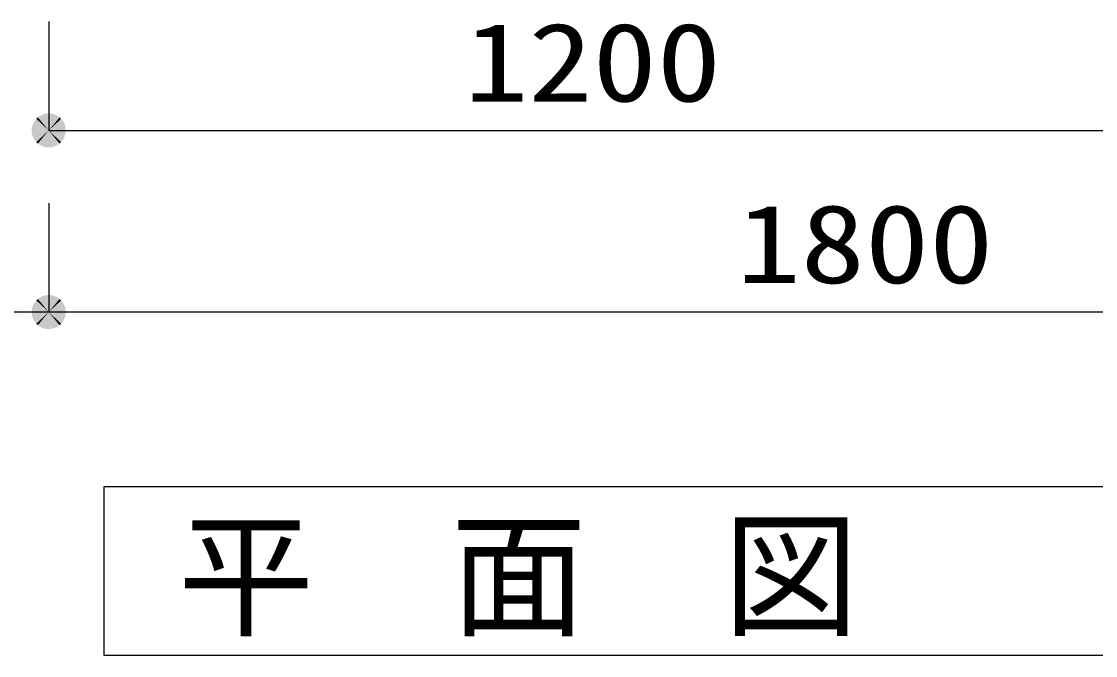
# Model space of a CAD drawing. Units: millimetres, scale not verified. Extents: x -8093 to 8093, y -5792 to 5792.
# Drawn here: x -6480 to -5297, y -990 to -292 of the extents above; entities that cross this region are included whole.
import ezdxf
from ezdxf.enums import TextEntityAlignment as Align

# ---------------------------------------------------------------- set-up
doc = ezdxf.new("R2010")
doc.units = ezdxf.units.MM
doc.header["$LTSCALE"] = 30
doc.layers.add('0-1_00クル-フ-0躯体', color=3, linetype='Continuous', lineweight=25)
doc.layers.add('0-4_00クル-フ-6寸法', color=132, linetype='Continuous', lineweight=25)
doc.styles.add('ＭＳ ゴシック', font='')
doc.styles.get('ＭＳ ゴシック').set_extended_font_data('MS Gothic')

msp = doc.modelspace()

# ---------------------------------------------------------------- linework, layer by layer
at = {"layer": '0-1_00クル-フ-0躯体'}
msp.add_lwpolyline([(-6388.64, -803.76), (-4359.32, -803.76), (-4359.32, -990.07), (-6388.64, -990.07)], close=True, dxfattribs=at)
at = {"layer": '0-4_00クル-フ-6寸法', "color": 4}
for p, q in [((-6449.9, -291.83), (-6449.9, -411.83)), ((-6449.9, -411.83), (-5249.9, -411.83)), ((-6449.9, -491.83), (-6449.9, -611.83)), ((-6449.9, -491.83), (-6449.9, -611.83)), ((-6449.9, -611.83), (-6509.9, -611.83)), ((-4649.9, -611.83), (-6449.9, -611.83))]:
    msp.add_line(p, q, dxfattribs=at)
at = {"layer": '0-4_00クル-フ-6寸法'}
for points in [[(-6449.9, -411.83), (-6466.33, -402.79), (-6465.07, -400.81)], [(-6449.9, -411.83), (-6465.07, -400.81), (-6463.57, -398.99)], [(-6449.9, -411.83), (-6463.57, -398.99), (-6461.85, -397.38)], [(-6449.9, -411.83), (-6461.85, -397.38), (-6459.95, -396)], [(-6449.9, -411.83), (-6459.95, -396), (-6457.88, -394.86)], [(-6449.9, -411.83), (-6457.88, -394.86), (-6455.69, -393.99)], [(-6449.9, -411.83), (-6455.69, -393.99), (-6453.41, -393.41)], [(-6449.9, -411.83), (-6453.41, -393.41), (-6451.08, -393.11)], [(-6449.9, -411.83), (-6451.08, -393.11), (-6448.72, -393.11)], [(-6449.9, -411.83), (-6448.72, -393.11), (-6446.39, -393.41)], [(-6449.9, -411.83), (-6446.39, -393.41), (-6444.11, -393.99)], [(-6449.9, -411.83), (-6444.11, -393.99), (-6441.92, -394.86)], [(-6449.9, -411.83), (-6441.92, -394.86), (-6439.85, -396)], [(-6449.9, -411.83), (-6439.85, -396), (-6437.95, -397.38)], [(-6449.9, -411.83), (-6437.95, -397.38), (-6436.23, -398.99)], [(-6449.9, -411.83), (-6436.23, -398.99), (-6434.73, -400.81)], [(-6449.9, -411.83), (-6434.73, -400.81), (-6433.47, -402.79)], [(-6449.9, -411.83), (-6468.65, -411.83), (-6468.5, -409.48)], [(-6449.9, -411.83), (-6468.5, -414.18), (-6468.65, -411.83)], [(-6449.9, -411.83), (-6468.5, -409.48), (-6468.06, -407.16)], [(-6449.9, -411.83), (-6468.06, -416.49), (-6468.5, -414.18)], [(-6449.9, -411.83), (-6468.06, -407.16), (-6467.33, -404.92)], [(-6449.9, -411.83), (-6467.33, -418.73), (-6468.06, -416.49)], [(-6449.9, -411.83), (-6467.33, -404.92), (-6466.33, -402.79)], [(-6449.9, -411.83), (-6466.33, -420.86), (-6467.33, -418.73)], [(-6449.9, -411.83), (-6465.07, -422.85), (-6466.33, -420.86)], [(-6449.9, -411.83), (-6463.57, -424.66), (-6465.07, -422.85)], [(-6449.9, -411.83), (-6461.85, -426.27), (-6463.57, -424.66)], [(-6449.9, -411.83), (-6459.95, -427.66), (-6461.85, -426.27)], [(-6449.9, -411.83), (-6457.88, -428.79), (-6459.95, -427.66)], [(-6449.9, -411.83), (-6455.69, -429.66), (-6457.88, -428.79)], [(-6449.9, -411.83), (-6453.41, -430.24), (-6455.69, -429.66)], [(-6449.9, -411.83), (-6451.08, -430.54), (-6453.41, -430.24)], [(-6449.9, -411.83), (-6448.72, -430.54), (-6451.08, -430.54)], [(-6449.9, -411.83), (-6433.47, -402.79), (-6432.47, -404.92)], [(-6449.9, -411.83), (-6432.47, -404.92), (-6431.74, -407.16)], [(-6449.9, -411.83), (-6431.74, -407.16), (-6431.3, -409.48)], [(-6449.9, -411.83), (-6431.3, -409.48), (-6431.15, -411.83)], [(-6449.9, -411.83), (-6446.39, -430.24), (-6448.72, -430.54)], [(-6449.9, -411.83), (-6444.11, -429.66), (-6446.39, -430.24)], [(-6449.9, -411.83), (-6441.92, -428.79), (-6444.11, -429.66)], [(-6449.9, -411.83), (-6439.85, -427.66), (-6441.92, -428.79)], [(-6449.9, -411.83), (-6437.95, -426.27), (-6439.85, -427.66)], [(-6449.9, -411.83), (-6436.23, -424.66), (-6437.95, -426.27)], [(-6449.9, -411.83), (-6434.73, -422.85), (-6436.23, -424.66)], [(-6449.9, -411.83), (-6433.47, -420.86), (-6434.73, -422.85)], [(-6449.9, -411.83), (-6432.47, -418.73), (-6433.47, -420.86)], [(-6449.9, -411.83), (-6431.74, -416.49), (-6432.47, -418.73)], [(-6449.9, -411.83), (-6431.3, -414.18), (-6431.74, -416.49)], [(-6449.9, -411.83), (-6431.15, -411.83), (-6431.3, -414.18)], [(-6449.9, -611.83), (-6467.33, -604.92), (-6466.33, -602.79)], [(-6449.9, -611.83), (-6467.33, -604.92), (-6466.33, -602.79)], [(-6449.9, -611.83), (-6466.33, -602.79), (-6465.07, -600.81)], [(-6449.9, -611.83), (-6466.33, -602.79), (-6465.07, -600.81)], [(-6449.9, -611.83), (-6465.07, -600.81), (-6463.57, -598.99)], [(-6449.9, -611.83), (-6465.07, -600.81), (-6463.57, -598.99)], [(-6449.9, -611.83), (-6463.57, -598.99), (-6461.85, -597.38)], [(-6449.9, -611.83), (-6463.57, -598.99), (-6461.85, -597.38)], [(-6449.9, -611.83), (-6461.85, -597.38), (-6459.95, -596)], [(-6449.9, -611.83), (-6461.85, -597.38), (-6459.95, -596)], [(-6449.9, -611.83), (-6459.95, -596), (-6457.88, -594.86)], [(-6449.9, -611.83), (-6459.95, -596), (-6457.88, -594.86)], [(-6449.9, -611.83), (-6457.88, -594.86), (-6455.69, -593.99)], [(-6449.9, -611.83), (-6457.88, -594.86), (-6455.69, -593.99)], [(-6449.9, -611.83), (-6455.69, -593.99), (-6453.41, -593.41)], [(-6449.9, -611.83), (-6455.69, -593.99), (-6453.41, -593.41)], [(-6449.9, -611.83), (-6453.41, -593.41), (-6451.08, -593.11)], [(-6449.9, -611.83), (-6453.41, -593.41), (-6451.08, -593.11)], [(-6449.9, -611.83), (-6451.08, -593.11), (-6448.72, -593.11)], [(-6449.9, -611.83), (-6451.08, -593.11), (-6448.72, -593.11)], [(-6449.9, -611.83), (-6448.72, -593.11), (-6446.39, -593.41)], [(-6449.9, -611.83), (-6448.72, -593.11), (-6446.39, -593.41)], [(-6449.9, -611.83), (-6446.39, -593.41), (-6444.11, -593.99)], [(-6449.9, -611.83), (-6446.39, -593.41), (-6444.11, -593.99)], [(-6449.9, -611.83), (-6444.11, -593.99), (-6441.92, -594.86)], [(-6449.9, -611.83), (-6444.11, -593.99), (-6441.92, -594.86)], [(-6449.9, -611.83), (-6441.92, -594.86), (-6439.85, -596)], [(-6449.9, -611.83), (-6441.92, -594.86), (-6439.85, -596)], [(-6449.9, -611.83), (-6439.85, -596), (-6437.95, -597.38)], [(-6449.9, -611.83), (-6439.85, -596), (-6437.95, -597.38)], [(-6449.9, -611.83), (-6437.95, -597.38), (-6436.23, -598.99)], [(-6449.9, -611.83), (-6437.95, -597.38), (-6436.23, -598.99)], [(-6449.9, -611.83), (-6436.23, -598.99), (-6434.73, -600.81)], [(-6449.9, -611.83), (-6436.23, -598.99), (-6434.73, -600.81)], [(-6449.9, -611.83), (-6434.73, -600.81), (-6433.47, -602.79)], [(-6449.9, -611.83), (-6434.73, -600.81), (-6433.47, -602.79)], [(-6449.9, -611.83), (-6433.47, -602.79), (-6432.47, -604.92)], [(-6449.9, -611.83), (-6433.47, -602.79), (-6432.47, -604.92)], [(-6449.9, -611.83), (-6468.65, -611.83), (-6468.5, -609.48)], [(-6449.9, -611.83), (-6468.65, -611.83), (-6468.5, -609.48)], [(-6449.9, -611.83), (-6468.5, -614.18), (-6468.65, -611.83)], [(-6449.9, -611.83), (-6468.5, -614.18), (-6468.65, -611.83)], [(-6449.9, -611.83), (-6468.5, -609.48), (-6468.06, -607.16)], [(-6449.9, -611.83), (-6468.5, -609.48), (-6468.06, -607.16)], [(-6449.9, -611.83), (-6468.06, -616.49), (-6468.5, -614.18)], [(-6449.9, -611.83), (-6468.06, -616.49), (-6468.5, -614.18)], [(-6449.9, -611.83), (-6468.06, -607.16), (-6467.33, -604.92)], [(-6449.9, -611.83), (-6468.06, -607.16), (-6467.33, -604.92)], [(-6449.9, -611.83), (-6467.33, -618.73), (-6468.06, -616.49)], [(-6449.9, -611.83), (-6467.33, -618.73), (-6468.06, -616.49)], [(-6449.9, -611.83), (-6466.33, -620.86), (-6467.33, -618.73)], [(-6449.9, -611.83), (-6466.33, -620.86), (-6467.33, -618.73)], [(-6449.9, -611.83), (-6465.07, -622.85), (-6466.33, -620.86)], [(-6449.9, -611.83), (-6465.07, -622.85), (-6466.33, -620.86)], [(-6449.9, -611.83), (-6463.57, -624.66), (-6465.07, -622.85)], [(-6449.9, -611.83), (-6463.57, -624.66), (-6465.07, -622.85)], [(-6449.9, -611.83), (-6461.85, -626.27), (-6463.57, -624.66)], [(-6449.9, -611.83), (-6461.85, -626.27), (-6463.57, -624.66)], [(-6449.9, -611.83), (-6459.95, -627.66), (-6461.85, -626.27)], [(-6449.9, -611.83), (-6459.95, -627.66), (-6461.85, -626.27)], [(-6449.9, -611.83), (-6457.88, -628.79), (-6459.95, -627.66)], [(-6449.9, -611.83), (-6457.88, -628.79), (-6459.95, -627.66)], [(-6449.9, -611.83), (-6455.69, -629.66), (-6457.88, -628.79)], [(-6449.9, -611.83), (-6455.69, -629.66), (-6457.88, -628.79)], [(-6449.9, -611.83), (-6453.41, -630.24), (-6455.69, -629.66)], [(-6449.9, -611.83), (-6453.41, -630.24), (-6455.69, -629.66)], [(-6449.9, -611.83), (-6451.08, -630.54), (-6453.41, -630.24)], [(-6449.9, -611.83), (-6451.08, -630.54), (-6453.41, -630.24)], [(-6449.9, -611.83), (-6448.72, -630.54), (-6451.08, -630.54)], [(-6449.9, -611.83), (-6448.72, -630.54), (-6451.08, -630.54)], [(-6449.9, -611.83), (-6432.47, -604.92), (-6431.74, -607.16)], [(-6449.9, -611.83), (-6432.47, -604.92), (-6431.74, -607.16)], [(-6449.9, -611.83), (-6431.74, -607.16), (-6431.3, -609.48)], [(-6449.9, -611.83), (-6431.74, -607.16), (-6431.3, -609.48)], [(-6449.9, -611.83), (-6431.3, -609.48), (-6431.15, -611.83)], [(-6449.9, -611.83), (-6431.3, -609.48), (-6431.15, -611.83)], [(-6449.9, -611.83), (-6446.39, -630.24), (-6448.72, -630.54)], [(-6449.9, -611.83), (-6444.11, -629.66), (-6446.39, -630.24)], [(-6449.9, -611.83), (-6441.92, -628.79), (-6444.11, -629.66)], [(-6449.9, -611.83), (-6439.85, -627.66), (-6441.92, -628.79)], [(-6449.9, -611.83), (-6437.95, -626.27), (-6439.85, -627.66)], [(-6449.9, -611.83), (-6436.23, -624.66), (-6437.95, -626.27)], [(-6449.9, -611.83), (-6434.73, -622.85), (-6436.23, -624.66)], [(-6449.9, -611.83), (-6433.47, -620.86), (-6434.73, -622.85)], [(-6449.9, -611.83), (-6432.47, -618.73), (-6433.47, -620.86)], [(-6449.9, -611.83), (-6431.74, -616.49), (-6432.47, -618.73)], [(-6449.9, -611.83), (-6431.3, -614.18), (-6431.74, -616.49)], [(-6449.9, -611.83), (-6431.15, -611.83), (-6431.3, -614.18)], [(-6449.9, -611.83), (-6446.39, -630.24), (-6448.72, -630.54)], [(-6449.9, -611.83), (-6444.11, -629.66), (-6446.39, -630.24)], [(-6449.9, -611.83), (-6441.92, -628.79), (-6444.11, -629.66)], [(-6449.9, -611.83), (-6439.85, -627.66), (-6441.92, -628.79)], [(-6449.9, -611.83), (-6437.95, -626.27), (-6439.85, -627.66)], [(-6449.9, -611.83), (-6436.23, -624.66), (-6437.95, -626.27)], [(-6449.9, -611.83), (-6434.73, -622.85), (-6436.23, -624.66)], [(-6449.9, -611.83), (-6433.47, -620.86), (-6434.73, -622.85)], [(-6449.9, -611.83), (-6432.47, -618.73), (-6433.47, -620.86)], [(-6449.9, -611.83), (-6431.74, -616.49), (-6432.47, -618.73)], [(-6449.9, -611.83), (-6431.3, -614.18), (-6431.74, -616.49)], [(-6449.9, -611.83), (-6431.15, -611.83), (-6431.3, -614.18)]]:
    msp.add_solid(points, dxfattribs=at)

# ---------------------------------------------------------------- texts
at = {"layer": '0-1_00クル-フ-0躯体', "color": 4, "style": 'ＭＳ ゴシック'}
msp.add_text('平\u3000面\u3000図', height=110, dxfattribs=at).set_placement((-6307.4, -990.04), align=Align.BOTTOM_LEFT)
at = {"layer": '0-4_00クル-フ-6寸法', "color": 3, "style": 'ＭＳ ゴシック', "width": 1.2}
for s, p in [('1200', (-5992.19, -405.98)), ('1800', (-5692.19, -605.98))]:
    msp.add_text(s, height=86.66, dxfattribs=at).set_placement(p, align=Align.BOTTOM_LEFT)

doc.saveas('drawing.dxf')
